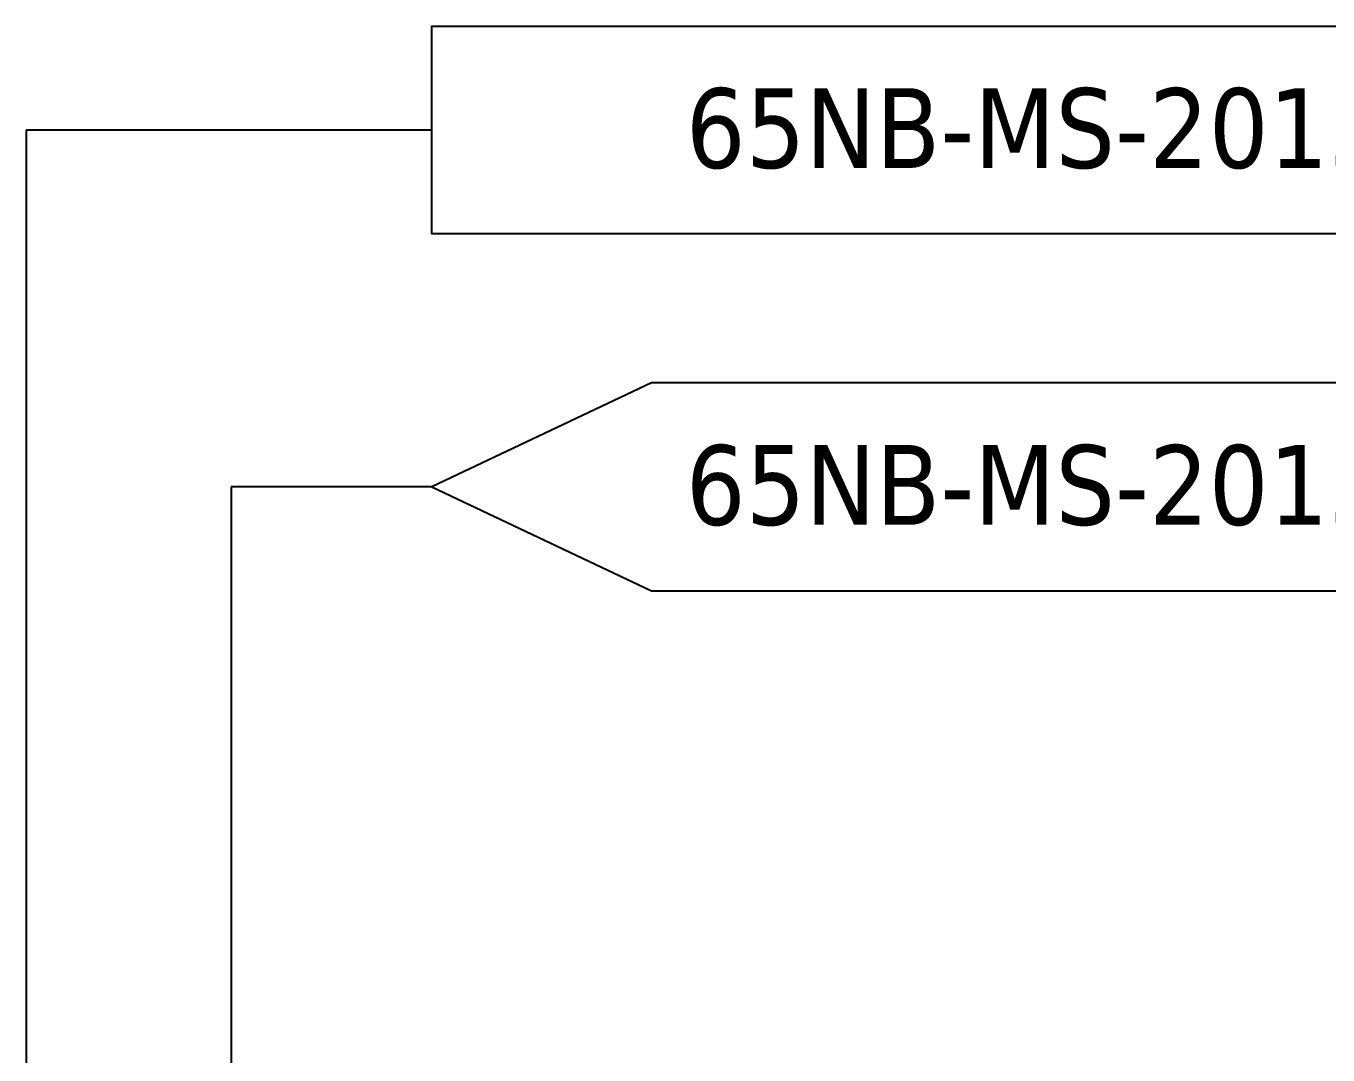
# Model space of a CAD drawing. Header units: millimetres. Extents: x 12318 to 17800, y 6541 to 10165.
# Drawn here: x 13874.3 to 14056.7, y 7416 to 7560.1 of the extents above; entities that cross this region are included whole.
import ezdxf

# ---------------------------------------------------------------- set-up
doc = ezdxf.new("R2010")
doc.units = ezdxf.units.MM
doc.layers.add('GCW', color=214, linetype='Continuous')
doc.layers.add('Reference', color=6, linetype='Continuous')

msp = doc.modelspace()

# ---------------------------------------------------------------- linework, layer by layer
at = {"layer": 'GCW'}
for p, q in [((13874.31, 7545.52), (13874.3, 7295.48)), ((13874.31, 7545.52), (13931.16, 7545.51)), ((13903.06, 7495.54), (13903.06, 7312.53))]:
    msp.add_line(p, q, dxfattribs=at)
msp.add_lwpolyline([(13931.16, 7495.54), (13903.06, 7495.54)], dxfattribs=at)
at = {"layer": 'Reference'}
for points in [[(14123.62, 7530.95), (13931.16, 7530.95), (13931.16, 7560.06), (14123.62, 7560.06), (14154.42, 7545.51)], [(13961.95, 7480.98), (14154.42, 7480.98), (14154.42, 7510.09), (13961.95, 7510.09), (13931.16, 7495.54)]]:
    msp.add_lwpolyline(points, close=True, dxfattribs=at)

# ---------------------------------------------------------------- texts
at = {"char_height": 11.1664, "attachment_point": 7}
for s, insert in [('{\\fTahoma|b0|i0|c0|p34;65NB-MS-2013-CWR}', (13966.74, 7539.98)), ('{\\fTahoma|b0|i0|c0|p34;65NB-MS-2013-CWS}', (13966.74, 7490.01))]:
    msp.add_mtext_dynamic_manual_height_columns(s, width=282.3154, gutter_width=8.96, heights=[0], dxfattribs=dict(at, insert=insert))

doc.saveas('drawing.dxf')
